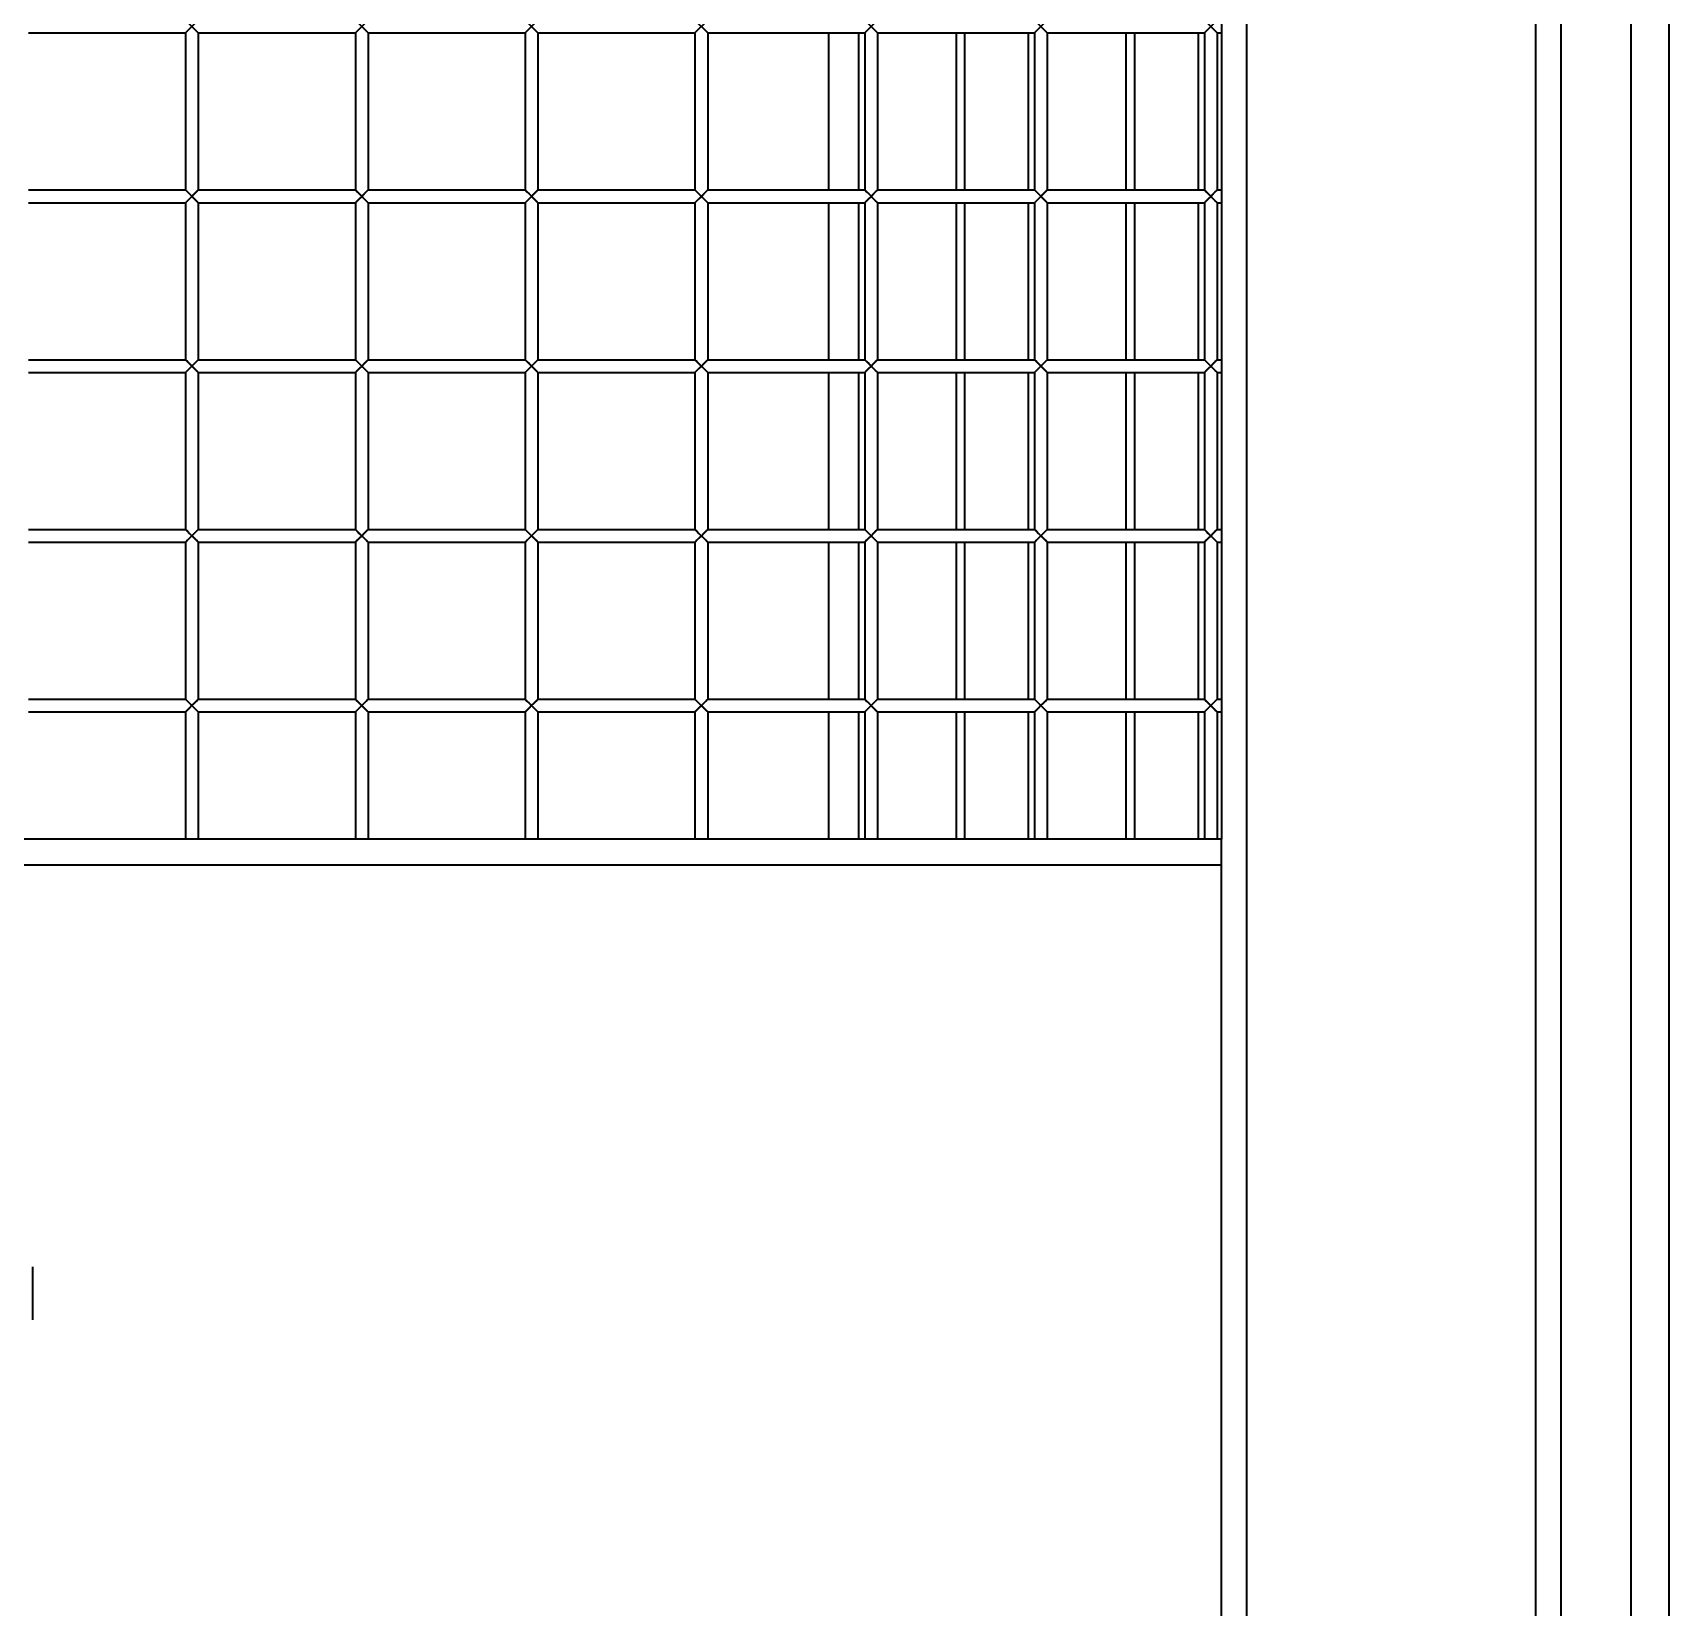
# Model space of a CAD drawing. Header units: millimetres. Extents: x 32496 to 166256, y 3504 to 23939.
# Drawn here: x 72465.5 to 72851, y 13478.7 to 13849.7 of the extents above; entities that cross this region are included whole.
import ezdxf

# ---------------------------------------------------------------- set-up
doc = ezdxf.new("R2010")
doc.units = ezdxf.units.MM
doc.layers.get('0').update_dxf_attribs({"lineweight": 35})

# ---------------------------------------------------------------- blocks, each defined once
blk = doc.blocks.new('8-1250')
at = {"linetype": 'Continuous'}
for p, q in [((-300.63, -33089.43), (-300.63, -33311.79)), ((-294.63, -33733.17), (-294.63, -33090.41)), ((-226.63, -33099.29), (-226.63, -33724.29)), ((-220.63, -33724.29), (-220.63, -33099.29)), ((-204.13, -33724.29), (-204.13, -33099.29)), ((-195.13, -33724.29), (-195.13, -33099.29)), ((-581.63, -33121.79), (-544.63, -33121.79)), ((-544.63, -33121.79), (-541.63, -33118.79)), ((-544.63, -33118.79), (-541.63, -33121.79)), ((-544.63, -33121.79), (-544.63, -33158.79)), ((-541.63, -33121.79), (-504.63, -33121.79)), ((-541.63, -33121.79), (-541.63, -33158.79)), ((-504.63, -33121.79), (-501.63, -33118.79)), ((-504.63, -33118.79), (-501.63, -33121.79)), ((-504.63, -33121.79), (-504.63, -33158.79)), ((-501.63, -33121.79), (-464.63, -33121.79)), ((-501.63, -33121.79), (-501.63, -33158.79)), ((-464.63, -33121.79), (-461.63, -33118.79)), ((-464.63, -33118.79), (-461.63, -33121.79)), ((-464.63, -33121.79), (-464.63, -33158.79)), ((-461.63, -33121.79), (-424.63, -33121.79)), ((-461.63, -33121.79), (-461.63, -33158.79)), ((-424.63, -33121.79), (-421.63, -33118.79)), ((-424.63, -33118.79), (-421.63, -33121.79)), ((-424.63, -33121.79), (-424.63, -33158.79)), ((-421.63, -33121.79), (-384.63, -33121.79)), ((-421.63, -33121.79), (-421.63, -33158.79)), ((-393.13, -33158.79), (-393.13, -33121.79)), ((-386.13, -33121.79), (-386.13, -33158.79)), ((-384.63, -33121.79), (-381.63, -33118.79)), ((-384.63, -33118.79), (-381.63, -33121.79)), ((-384.63, -33121.79), (-384.63, -33158.79)), ((-381.63, -33121.79), (-344.63, -33121.79)), ((-381.63, -33121.79), (-381.63, -33158.79)), ((-363.13, -33121.79), (-363.13, -33158.79)), ((-361.13, -33121.79), (-361.13, -33158.79)), ((-346.13, -33121.79), (-346.13, -33158.79)), ((-344.63, -33121.79), (-341.63, -33118.79)), ((-344.63, -33118.79), (-341.63, -33121.79)), ((-344.63, -33121.79), (-344.63, -33158.79)), ((-341.63, -33121.79), (-304.63, -33121.79)), ((-341.63, -33121.79), (-341.63, -33158.79)), ((-323.13, -33121.79), (-323.13, -33158.79)), ((-321.13, -33121.79), (-321.13, -33158.79)), ((-306.13, -33121.79), (-306.13, -33158.79)), ((-304.63, -33121.79), (-301.63, -33118.79)), ((-304.63, -33118.79), (-301.63, -33121.79)), ((-304.63, -33121.79), (-304.63, -33158.79)), ((-301.63, -33121.79), (-300.63, -33121.79)), ((-301.63, -33121.79), (-301.63, -33158.79)), ((-581.63, -33158.79), (-544.63, -33158.79)), ((-544.63, -33161.79), (-541.63, -33158.79)), ((-544.63, -33158.79), (-541.63, -33161.79)), ((-541.63, -33158.79), (-504.63, -33158.79)), ((-504.63, -33161.79), (-501.63, -33158.79)), ((-504.63, -33158.79), (-501.63, -33161.79)), ((-501.63, -33158.79), (-464.63, -33158.79)), ((-464.63, -33161.79), (-461.63, -33158.79)), ((-464.63, -33158.79), (-461.63, -33161.79)), ((-461.63, -33158.79), (-424.63, -33158.79)), ((-424.63, -33161.79), (-421.63, -33158.79)), ((-424.63, -33158.79), (-421.63, -33161.79)), ((-421.63, -33158.79), (-384.63, -33158.79)), ((-384.63, -33161.79), (-381.63, -33158.79)), ((-384.63, -33158.79), (-381.63, -33161.79)), ((-381.63, -33158.79), (-344.63, -33158.79)), ((-344.63, -33161.79), (-341.63, -33158.79)), ((-344.63, -33158.79), (-341.63, -33161.79)), ((-341.63, -33158.79), (-304.63, -33158.79)), ((-304.63, -33161.79), (-301.63, -33158.79)), ((-304.63, -33158.79), (-301.63, -33161.79)), ((-301.63, -33158.79), (-300.63, -33158.79)), ((-581.63, -33161.79), (-544.63, -33161.79)), ((-544.63, -33161.79), (-544.63, -33198.79)), ((-541.63, -33161.79), (-504.63, -33161.79)), ((-541.63, -33161.79), (-541.63, -33198.79)), ((-504.63, -33161.79), (-504.63, -33198.79)), ((-501.63, -33161.79), (-464.63, -33161.79)), ((-501.63, -33161.79), (-501.63, -33198.79)), ((-464.63, -33161.79), (-464.63, -33198.79)), ((-461.63, -33161.79), (-424.63, -33161.79)), ((-461.63, -33161.79), (-461.63, -33198.79)), ((-424.63, -33161.79), (-424.63, -33198.79)), ((-421.63, -33161.79), (-384.63, -33161.79)), ((-421.63, -33161.79), (-421.63, -33198.79)), ((-393.13, -33198.79), (-393.13, -33161.79)), ((-386.13, -33161.79), (-386.13, -33198.79)), ((-384.63, -33161.79), (-384.63, -33198.79)), ((-381.63, -33161.79), (-344.63, -33161.79)), ((-381.63, -33161.79), (-381.63, -33198.79)), ((-363.13, -33161.79), (-363.13, -33198.79)), ((-361.13, -33161.79), (-361.13, -33198.79)), ((-346.13, -33161.79), (-346.13, -33198.79)), ((-344.63, -33161.79), (-344.63, -33198.79)), ((-341.63, -33161.79), (-304.63, -33161.79)), ((-341.63, -33161.79), (-341.63, -33198.79)), ((-323.13, -33161.79), (-323.13, -33198.79)), ((-321.13, -33161.79), (-321.13, -33198.79)), ((-306.13, -33161.79), (-306.13, -33198.79)), ((-304.63, -33161.79), (-304.63, -33198.79)), ((-301.63, -33161.79), (-300.63, -33161.79)), ((-301.63, -33161.79), (-301.63, -33198.79)), ((-581.63, -33198.79), (-544.63, -33198.79)), ((-544.63, -33201.79), (-541.63, -33198.79)), ((-544.63, -33198.79), (-541.63, -33201.79)), ((-541.63, -33198.79), (-504.63, -33198.79)), ((-504.63, -33201.79), (-501.63, -33198.79)), ((-504.63, -33198.79), (-501.63, -33201.79)), ((-501.63, -33198.79), (-464.63, -33198.79)), ((-464.63, -33201.79), (-461.63, -33198.79)), ((-464.63, -33198.79), (-461.63, -33201.79)), ((-461.63, -33198.79), (-424.63, -33198.79)), ((-424.63, -33201.79), (-421.63, -33198.79)), ((-424.63, -33198.79), (-421.63, -33201.79)), ((-421.63, -33198.79), (-384.63, -33198.79)), ((-384.63, -33201.79), (-381.63, -33198.79)), ((-384.63, -33198.79), (-381.63, -33201.79)), ((-381.63, -33198.79), (-344.63, -33198.79)), ((-344.63, -33201.79), (-341.63, -33198.79)), ((-344.63, -33198.79), (-341.63, -33201.79)), ((-341.63, -33198.79), (-304.63, -33198.79)), ((-304.63, -33201.79), (-301.63, -33198.79)), ((-304.63, -33198.79), (-301.63, -33201.79)), ((-301.63, -33198.79), (-300.63, -33198.79)), ((-581.63, -33201.79), (-544.63, -33201.79)), ((-544.63, -33201.79), (-544.63, -33238.79)), ((-541.63, -33201.79), (-504.63, -33201.79)), ((-541.63, -33201.79), (-541.63, -33238.79)), ((-504.63, -33201.79), (-504.63, -33238.79)), ((-501.63, -33201.79), (-464.63, -33201.79)), ((-501.63, -33201.79), (-501.63, -33238.79)), ((-464.63, -33201.79), (-464.63, -33238.79)), ((-461.63, -33201.79), (-424.63, -33201.79)), ((-461.63, -33201.79), (-461.63, -33238.79)), ((-424.63, -33201.79), (-424.63, -33238.79)), ((-421.63, -33201.79), (-384.63, -33201.79)), ((-421.63, -33201.79), (-421.63, -33238.79)), ((-393.13, -33238.79), (-393.13, -33201.79)), ((-386.13, -33201.79), (-386.13, -33238.79)), ((-384.63, -33201.79), (-384.63, -33238.79)), ((-381.63, -33201.79), (-344.63, -33201.79)), ((-381.63, -33201.79), (-381.63, -33238.79)), ((-363.13, -33201.79), (-363.13, -33238.79)), ((-361.13, -33201.79), (-361.13, -33238.79)), ((-346.13, -33201.79), (-346.13, -33238.79)), ((-344.63, -33201.79), (-344.63, -33238.79)), ((-341.63, -33201.79), (-304.63, -33201.79)), ((-341.63, -33201.79), (-341.63, -33238.79)), ((-323.13, -33201.79), (-323.13, -33238.79)), ((-321.13, -33201.79), (-321.13, -33238.79)), ((-306.13, -33201.79), (-306.13, -33238.79)), ((-304.63, -33201.79), (-304.63, -33238.79)), ((-301.63, -33201.79), (-300.63, -33201.79)), ((-301.63, -33201.79), (-301.63, -33238.79)), ((-581.63, -33238.79), (-544.63, -33238.79)), ((-544.63, -33241.79), (-541.63, -33238.79)), ((-544.63, -33238.79), (-541.63, -33241.79)), ((-541.63, -33238.79), (-504.63, -33238.79)), ((-504.63, -33241.79), (-501.63, -33238.79)), ((-504.63, -33238.79), (-501.63, -33241.79)), ((-501.63, -33238.79), (-464.63, -33238.79)), ((-464.63, -33241.79), (-461.63, -33238.79)), ((-464.63, -33238.79), (-461.63, -33241.79)), ((-461.63, -33238.79), (-424.63, -33238.79)), ((-424.63, -33241.79), (-421.63, -33238.79)), ((-424.63, -33238.79), (-421.63, -33241.79)), ((-421.63, -33238.79), (-384.63, -33238.79)), ((-384.63, -33241.79), (-381.63, -33238.79)), ((-384.63, -33238.79), (-381.63, -33241.79)), ((-381.63, -33238.79), (-344.63, -33238.79)), ((-344.63, -33241.79), (-341.63, -33238.79)), ((-344.63, -33238.79), (-341.63, -33241.79)), ((-341.63, -33238.79), (-304.63, -33238.79)), ((-304.63, -33241.79), (-301.63, -33238.79)), ((-304.63, -33238.79), (-301.63, -33241.79)), ((-301.63, -33238.79), (-300.63, -33238.79)), ((-581.63, -33241.79), (-544.63, -33241.79)), ((-544.63, -33241.79), (-544.63, -33278.79)), ((-541.63, -33241.79), (-504.63, -33241.79)), ((-541.63, -33241.79), (-541.63, -33278.79)), ((-504.63, -33241.79), (-504.63, -33278.79)), ((-501.63, -33241.79), (-464.63, -33241.79)), ((-501.63, -33241.79), (-501.63, -33278.79)), ((-464.63, -33241.79), (-464.63, -33278.79)), ((-461.63, -33241.79), (-424.63, -33241.79)), ((-461.63, -33241.79), (-461.63, -33278.79)), ((-424.63, -33241.79), (-424.63, -33278.79)), ((-421.63, -33241.79), (-384.63, -33241.79)), ((-421.63, -33241.79), (-421.63, -33278.79)), ((-393.13, -33278.79), (-393.13, -33241.79)), ((-386.13, -33241.79), (-386.13, -33278.79)), ((-384.63, -33241.79), (-384.63, -33278.79)), ((-381.63, -33241.79), (-344.63, -33241.79)), ((-381.63, -33241.79), (-381.63, -33278.79)), ((-363.13, -33241.79), (-363.13, -33278.79)), ((-361.13, -33241.79), (-361.13, -33278.79)), ((-346.13, -33241.79), (-346.13, -33278.79)), ((-344.63, -33241.79), (-344.63, -33278.79)), ((-341.63, -33241.79), (-304.63, -33241.79)), ((-341.63, -33241.79), (-341.63, -33278.79)), ((-323.13, -33241.79), (-323.13, -33278.79)), ((-321.13, -33241.79), (-321.13, -33278.79)), ((-306.13, -33241.79), (-306.13, -33278.79)), ((-304.63, -33241.79), (-304.63, -33278.79)), ((-301.63, -33241.79), (-300.63, -33241.79)), ((-301.63, -33241.79), (-301.63, -33278.79)), ((-581.63, -33278.79), (-544.63, -33278.79)), ((-544.63, -33281.79), (-541.63, -33278.79)), ((-544.63, -33278.79), (-541.63, -33281.79)), ((-541.63, -33278.79), (-504.63, -33278.79)), ((-504.63, -33281.79), (-501.63, -33278.79)), ((-504.63, -33278.79), (-501.63, -33281.79)), ((-501.63, -33278.79), (-464.63, -33278.79)), ((-464.63, -33281.79), (-461.63, -33278.79)), ((-464.63, -33278.79), (-461.63, -33281.79)), ((-461.63, -33278.79), (-424.63, -33278.79)), ((-424.63, -33281.79), (-421.63, -33278.79)), ((-424.63, -33278.79), (-421.63, -33281.79)), ((-421.63, -33278.79), (-384.63, -33278.79)), ((-384.63, -33281.79), (-381.63, -33278.79)), ((-384.63, -33278.79), (-381.63, -33281.79)), ((-381.63, -33278.79), (-344.63, -33278.79)), ((-344.63, -33281.79), (-341.63, -33278.79)), ((-344.63, -33278.79), (-341.63, -33281.79)), ((-341.63, -33278.79), (-304.63, -33278.79)), ((-304.63, -33281.79), (-301.63, -33278.79)), ((-304.63, -33278.79), (-301.63, -33281.79)), ((-301.63, -33278.79), (-300.63, -33278.79)), ((-581.63, -33281.79), (-544.63, -33281.79)), ((-544.63, -33281.79), (-544.63, -33311.79)), ((-541.63, -33281.79), (-504.63, -33281.79)), ((-541.63, -33281.79), (-541.63, -33311.79)), ((-504.63, -33281.79), (-504.63, -33311.79)), ((-501.63, -33281.79), (-464.63, -33281.79)), ((-501.63, -33281.79), (-501.63, -33311.79)), ((-464.63, -33281.79), (-464.63, -33311.79)), ((-461.63, -33281.79), (-424.63, -33281.79)), ((-461.63, -33281.79), (-461.63, -33311.79)), ((-424.63, -33281.79), (-424.63, -33311.79)), ((-421.63, -33281.79), (-384.63, -33281.79)), ((-421.63, -33281.79), (-421.63, -33311.79)), ((-393.13, -33311.79), (-393.13, -33281.79)), ((-386.13, -33281.79), (-386.13, -33311.79)), ((-384.63, -33281.79), (-384.63, -33311.79)), ((-381.63, -33281.79), (-344.63, -33281.79)), ((-381.63, -33281.79), (-381.63, -33311.79)), ((-363.13, -33281.79), (-363.13, -33311.79)), ((-361.13, -33281.79), (-361.13, -33311.79)), ((-346.13, -33281.79), (-346.13, -33311.79)), ((-344.63, -33281.79), (-344.63, -33311.79)), ((-341.63, -33281.79), (-304.63, -33281.79)), ((-341.63, -33281.79), (-341.63, -33311.79)), ((-323.13, -33281.79), (-323.13, -33311.79)), ((-321.13, -33281.79), (-321.13, -33311.79)), ((-306.13, -33281.79), (-306.13, -33311.79)), ((-304.63, -33281.79), (-304.63, -33311.79)), ((-301.63, -33281.79), (-300.63, -33281.79)), ((-301.63, -33281.79), (-301.63, -33311.79)), ((-300.63, -33311.79), (-926.63, -33311.79)), ((-300.63, -33511.79), (-300.63, -33311.79)), ((-926.63, -33317.79), (-300.63, -33317.79)), ((-580.63, -33425.03), (-580.63, -33412.55))]:
    blk.add_line(p, q, dxfattribs=at)
for points in [[(-544.63, -33158.79), (-544.2, -33159.22), (-543.71, -33159.71), (-542.54, -33160.88)], [(-543.13, -33160.29), (-543.72, -33160.88), (-544.19, -33161.35), (-544.51, -33161.67)], [(-543.13, -33160.29), (-542.54, -33159.7), (-542.07, -33159.23), (-541.74, -33158.9)], [(-504.63, -33158.79), (-504.2, -33159.22), (-503.71, -33159.71), (-502.54, -33160.88)], [(-503.13, -33160.29), (-503.72, -33160.88), (-504.19, -33161.35), (-504.51, -33161.67)], [(-503.13, -33160.29), (-502.54, -33159.7), (-502.07, -33159.23), (-501.74, -33158.9)], [(-464.63, -33158.79), (-464.2, -33159.22), (-463.71, -33159.71), (-462.54, -33160.88)], [(-463.13, -33160.29), (-463.72, -33160.88), (-464.19, -33161.35), (-464.51, -33161.67)], [(-463.13, -33160.29), (-462.54, -33159.7), (-462.07, -33159.23), (-461.74, -33158.9)], [(-424.63, -33158.79), (-424.2, -33159.22), (-423.71, -33159.71), (-422.54, -33160.88)], [(-423.13, -33160.29), (-423.72, -33160.88), (-424.19, -33161.35), (-424.51, -33161.67)], [(-423.13, -33160.29), (-422.54, -33159.7), (-422.07, -33159.23), (-421.74, -33158.9)], [(-384.63, -33158.79), (-384.2, -33159.22), (-383.71, -33159.71), (-382.54, -33160.88)], [(-383.13, -33160.29), (-383.72, -33160.88), (-384.19, -33161.35), (-384.51, -33161.67)], [(-383.13, -33160.29), (-382.54, -33159.7), (-382.07, -33159.23), (-381.74, -33158.9)], [(-344.63, -33158.79), (-344.2, -33159.22), (-343.71, -33159.71), (-342.54, -33160.88)], [(-343.13, -33160.29), (-343.72, -33160.88), (-344.19, -33161.35), (-344.51, -33161.67)], [(-343.13, -33160.29), (-342.54, -33159.7), (-342.07, -33159.23), (-341.74, -33158.9)], [(-304.63, -33158.79), (-304.2, -33159.22), (-303.71, -33159.71), (-302.54, -33160.88)], [(-303.13, -33160.29), (-303.72, -33160.88), (-304.19, -33161.35), (-304.51, -33161.67)], [(-303.13, -33160.29), (-302.54, -33159.7), (-302.07, -33159.23), (-301.74, -33158.9)], [(-541.74, -33161.67), (-542.07, -33161.35), (-542.54, -33160.88)], [(-501.74, -33161.67), (-502.07, -33161.35), (-502.54, -33160.88)], [(-461.74, -33161.67), (-462.07, -33161.35), (-462.54, -33160.88)], [(-421.74, -33161.67), (-422.07, -33161.35), (-422.54, -33160.88)], [(-381.74, -33161.67), (-382.07, -33161.35), (-382.54, -33160.88)], [(-341.74, -33161.67), (-342.07, -33161.35), (-342.54, -33160.88)], [(-301.74, -33161.67), (-302.07, -33161.35), (-302.54, -33160.88)], [(-544.63, -33198.79), (-544.2, -33199.22), (-543.71, -33199.71), (-542.54, -33200.88)], [(-543.13, -33200.29), (-542.54, -33199.7), (-542.07, -33199.23), (-541.74, -33198.9)], [(-504.63, -33198.79), (-504.2, -33199.22), (-503.71, -33199.71), (-502.54, -33200.88)], [(-503.13, -33200.29), (-502.54, -33199.7), (-502.07, -33199.23), (-501.74, -33198.9)], [(-464.63, -33198.79), (-464.2, -33199.22), (-463.71, -33199.71), (-462.54, -33200.88)], [(-463.13, -33200.29), (-462.54, -33199.7), (-462.07, -33199.23), (-461.74, -33198.9)], [(-424.63, -33198.79), (-424.2, -33199.22), (-423.71, -33199.71), (-422.54, -33200.88)], [(-423.13, -33200.29), (-422.54, -33199.7), (-422.07, -33199.23), (-421.74, -33198.9)], [(-384.63, -33198.79), (-384.2, -33199.22), (-383.71, -33199.71), (-382.54, -33200.88)], [(-383.13, -33200.29), (-382.54, -33199.7), (-382.07, -33199.23), (-381.74, -33198.9)], [(-344.63, -33198.79), (-344.2, -33199.22), (-343.71, -33199.71), (-342.54, -33200.88)], [(-343.13, -33200.29), (-342.54, -33199.7), (-342.07, -33199.23), (-341.74, -33198.9)], [(-304.63, -33198.79), (-304.2, -33199.22), (-303.71, -33199.71), (-302.54, -33200.88)], [(-303.13, -33200.29), (-302.54, -33199.7), (-302.07, -33199.23), (-301.74, -33198.9)], [(-543.13, -33200.29), (-543.72, -33200.88), (-544.19, -33201.35), (-544.51, -33201.67)], [(-541.74, -33201.67), (-542.07, -33201.35), (-542.54, -33200.88)], [(-503.13, -33200.29), (-503.72, -33200.88), (-504.19, -33201.35), (-504.51, -33201.67)], [(-501.74, -33201.67), (-502.07, -33201.35), (-502.54, -33200.88)], [(-463.13, -33200.29), (-463.72, -33200.88), (-464.19, -33201.35), (-464.51, -33201.67)], [(-461.74, -33201.67), (-462.07, -33201.35), (-462.54, -33200.88)], [(-423.13, -33200.29), (-423.72, -33200.88), (-424.19, -33201.35), (-424.51, -33201.67)], [(-421.74, -33201.67), (-422.07, -33201.35), (-422.54, -33200.88)], [(-383.13, -33200.29), (-383.72, -33200.88), (-384.19, -33201.35), (-384.51, -33201.67)], [(-381.74, -33201.67), (-382.07, -33201.35), (-382.54, -33200.88)], [(-343.13, -33200.29), (-343.72, -33200.88), (-344.19, -33201.35), (-344.51, -33201.67)], [(-341.74, -33201.67), (-342.07, -33201.35), (-342.54, -33200.88)], [(-303.13, -33200.29), (-303.72, -33200.88), (-304.19, -33201.35), (-304.51, -33201.67)], [(-301.74, -33201.67), (-302.07, -33201.35), (-302.54, -33200.88)], [(-544.63, -33238.79), (-544.2, -33239.22), (-543.71, -33239.71), (-542.54, -33240.88)], [(-543.13, -33240.29), (-543.72, -33240.88), (-544.19, -33241.35), (-544.51, -33241.67)], [(-543.13, -33240.29), (-542.54, -33239.7), (-542.07, -33239.23), (-541.74, -33238.9)], [(-541.74, -33241.67), (-542.07, -33241.35), (-542.54, -33240.88)], [(-504.63, -33238.79), (-504.2, -33239.22), (-503.71, -33239.71), (-502.54, -33240.88)], [(-503.13, -33240.29), (-503.72, -33240.88), (-504.19, -33241.35), (-504.51, -33241.67)], [(-503.13, -33240.29), (-502.54, -33239.7), (-502.07, -33239.23), (-501.74, -33238.9)], [(-501.74, -33241.67), (-502.07, -33241.35), (-502.54, -33240.88)], [(-464.63, -33238.79), (-464.2, -33239.22), (-463.71, -33239.71), (-462.54, -33240.88)], [(-463.13, -33240.29), (-463.72, -33240.88), (-464.19, -33241.35), (-464.51, -33241.67)], [(-463.13, -33240.29), (-462.54, -33239.7), (-462.07, -33239.23), (-461.74, -33238.9)], [(-461.74, -33241.67), (-462.07, -33241.35), (-462.54, -33240.88)], [(-424.63, -33238.79), (-424.2, -33239.22), (-423.71, -33239.71), (-422.54, -33240.88)], [(-423.13, -33240.29), (-423.72, -33240.88), (-424.19, -33241.35), (-424.51, -33241.67)], [(-423.13, -33240.29), (-422.54, -33239.7), (-422.07, -33239.23), (-421.74, -33238.9)], [(-421.74, -33241.67), (-422.07, -33241.35), (-422.54, -33240.88)], [(-384.63, -33238.79), (-384.2, -33239.22), (-383.71, -33239.71), (-382.54, -33240.88)], [(-383.13, -33240.29), (-383.72, -33240.88), (-384.19, -33241.35), (-384.51, -33241.67)], [(-383.13, -33240.29), (-382.54, -33239.7), (-382.07, -33239.23), (-381.74, -33238.9)], [(-381.74, -33241.67), (-382.07, -33241.35), (-382.54, -33240.88)], [(-344.63, -33238.79), (-344.2, -33239.22), (-343.71, -33239.71), (-342.54, -33240.88)], [(-343.13, -33240.29), (-343.72, -33240.88), (-344.19, -33241.35), (-344.51, -33241.67)], [(-343.13, -33240.29), (-342.54, -33239.7), (-342.07, -33239.23), (-341.74, -33238.9)], [(-341.74, -33241.67), (-342.07, -33241.35), (-342.54, -33240.88)], [(-304.63, -33238.79), (-304.2, -33239.22), (-303.71, -33239.71), (-302.54, -33240.88)], [(-303.13, -33240.29), (-303.72, -33240.88), (-304.19, -33241.35), (-304.51, -33241.67)], [(-303.13, -33240.29), (-302.54, -33239.7), (-302.07, -33239.23), (-301.74, -33238.9)], [(-301.74, -33241.67), (-302.07, -33241.35), (-302.54, -33240.88)], [(-544.63, -33278.79), (-544.2, -33279.22), (-543.71, -33279.71), (-542.54, -33280.88)], [(-543.13, -33280.29), (-542.54, -33279.7), (-542.07, -33279.23), (-541.74, -33278.9)], [(-504.63, -33278.79), (-504.2, -33279.22), (-503.71, -33279.71), (-502.54, -33280.88)], [(-503.13, -33280.29), (-502.54, -33279.7), (-502.07, -33279.23), (-501.74, -33278.9)], [(-464.63, -33278.79), (-464.2, -33279.22), (-463.71, -33279.71), (-462.54, -33280.88)], [(-463.13, -33280.29), (-462.54, -33279.7), (-462.07, -33279.23), (-461.74, -33278.9)], [(-424.63, -33278.79), (-424.2, -33279.22), (-423.71, -33279.71), (-422.54, -33280.88)], [(-423.13, -33280.29), (-422.54, -33279.7), (-422.07, -33279.23), (-421.74, -33278.9)], [(-384.63, -33278.79), (-384.2, -33279.22), (-383.71, -33279.71), (-382.54, -33280.88)], [(-383.13, -33280.29), (-382.54, -33279.7), (-382.07, -33279.23), (-381.74, -33278.9)], [(-344.63, -33278.79), (-344.2, -33279.22), (-343.71, -33279.71), (-342.54, -33280.88)], [(-343.13, -33280.29), (-342.54, -33279.7), (-342.07, -33279.23), (-341.74, -33278.9)], [(-304.63, -33278.79), (-304.2, -33279.22), (-303.71, -33279.71), (-302.54, -33280.88)], [(-303.13, -33280.29), (-302.54, -33279.7), (-302.07, -33279.23), (-301.74, -33278.9)], [(-543.13, -33280.29), (-543.72, -33280.88), (-544.19, -33281.35), (-544.51, -33281.67)], [(-541.74, -33281.67), (-542.07, -33281.35), (-542.54, -33280.88)], [(-503.13, -33280.29), (-503.72, -33280.88), (-504.19, -33281.35), (-504.51, -33281.67)], [(-501.74, -33281.67), (-502.07, -33281.35), (-502.54, -33280.88)], [(-463.13, -33280.29), (-463.72, -33280.88), (-464.19, -33281.35), (-464.51, -33281.67)], [(-461.74, -33281.67), (-462.07, -33281.35), (-462.54, -33280.88)], [(-423.13, -33280.29), (-423.72, -33280.88), (-424.19, -33281.35), (-424.51, -33281.67)], [(-421.74, -33281.67), (-422.07, -33281.35), (-422.54, -33280.88)], [(-383.13, -33280.29), (-383.72, -33280.88), (-384.19, -33281.35), (-384.51, -33281.67)], [(-381.74, -33281.67), (-382.07, -33281.35), (-382.54, -33280.88)], [(-343.13, -33280.29), (-343.72, -33280.88), (-344.19, -33281.35), (-344.51, -33281.67)], [(-341.74, -33281.67), (-342.07, -33281.35), (-342.54, -33280.88)], [(-303.13, -33280.29), (-303.72, -33280.88), (-304.19, -33281.35), (-304.51, -33281.67)], [(-301.74, -33281.67), (-302.07, -33281.35), (-302.54, -33280.88)]]:
    blk.add_lwpolyline(points, dxfattribs=at)

msp = doc.modelspace()

# ---------------------------------------------------------------- block references
at = {"color": 6}
msp.add_blockref('8-1250', (73046.131, 46971.457), dxfattribs=at)

doc.saveas('drawing.dxf')
